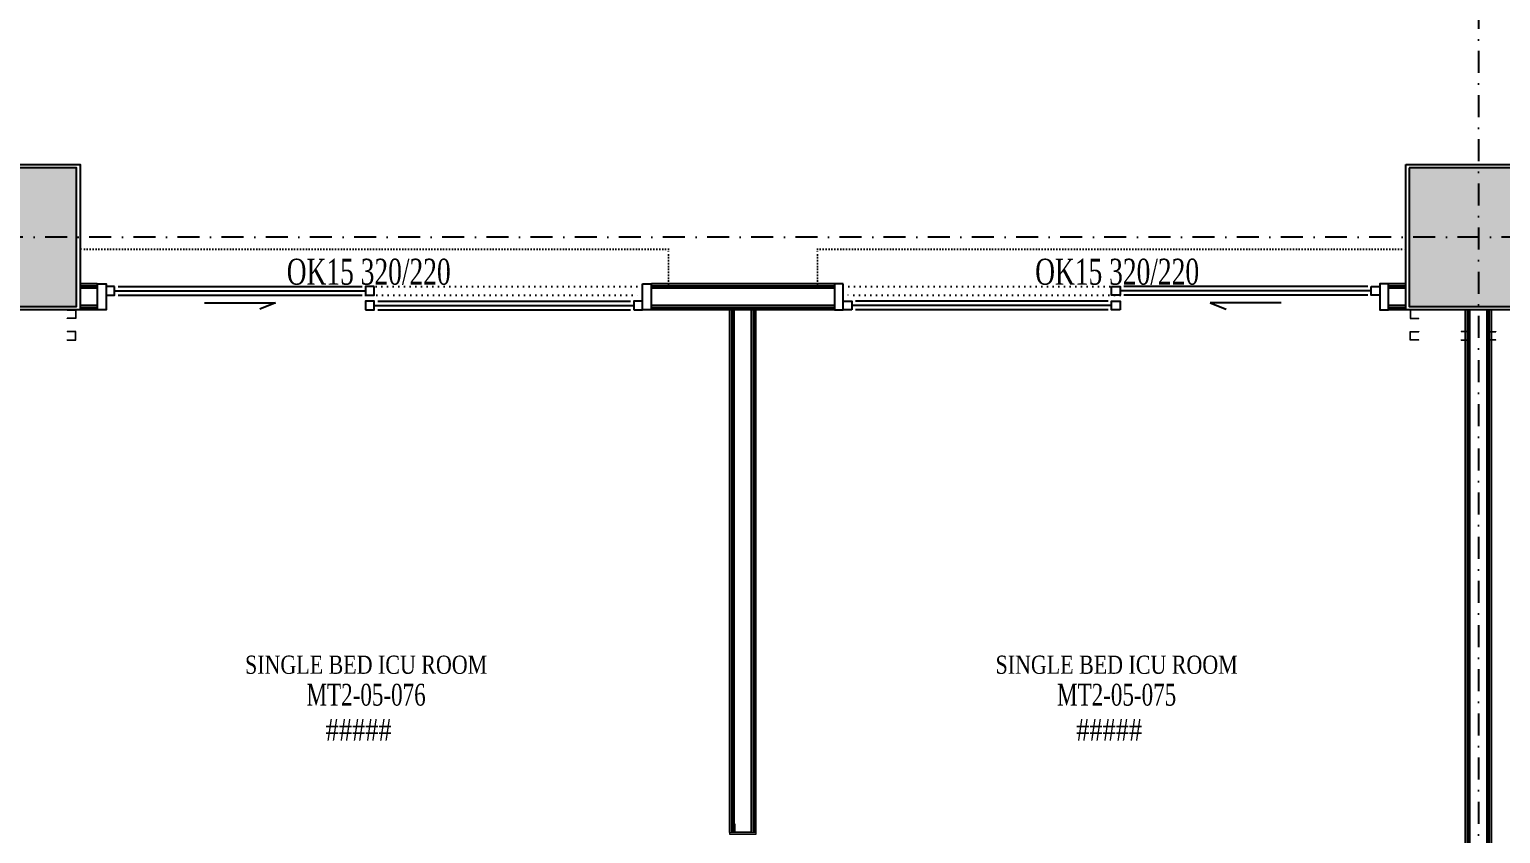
# Model space of a CAD drawing. Header units: inches. Extents: x -772 to 6765, y -813 to 4093.
# Drawn here: x 2563 to 3413, y 506 to 970 of the extents above; entities that cross this region are included whole.
import ezdxf
from ezdxf.enums import TextEntityAlignment as Align

# ---------------------------------------------------------------- set-up
doc = ezdxf.new("R2010")
doc.units = ezdxf.units.IN
doc.header["$MEASUREMENT"] = 0
doc.set_wipeout_variables(frame=1)
doc.linetypes.add('DASHDOT', pattern=[25.4, 12.7, -6.35, 0, -6.35])
doc.linetypes.add('DOT2', pattern=[3.175, 0, -3.175])
for name, color, linetype, lineweight in [('Dc 50', 62, 'Continuous', 18), ('Sedef İnşaat_Beyaz Alçıpanel', 7, 'Continuous', 18), ('Sedef İnşaat_KDP100', 40, 'Continuous', 18), ('Zena_DC 50', 62, 'Continuous', 18)]:
    doc.layers.add(name, color=color, linetype=linetype, lineweight=lineweight)
for name, color, linetype in [('FHM_BEYAZ ALÇIPAN', 7, 'Continuous'), ('FHM_WAL_Siva', 30, 'Continuous'), ('H_GAP_Cam', 153, 'Continuous'), ('H_GAP_Kapi_', 120, 'Continuous'), ('H_GAP_KapiIzdusum', 8, 'DOT2'), ('H_GAP_PozKapi', 9, 'Continuous'), ('H_GAP_WipeoutKapi', 255, 'DOT2'), ('H_ROM_MahalEng', 61, 'Continuous'), ('H_ROM_MahalNumarasi', 61, 'Continuous'), ('H_STR_Aks', 250, 'DASHDOT'), ('H_STR_Betonarme', 4, 'Continuous'), ('H_STR_BetonarmeTarama', 251, 'Continuous')]:
    doc.layers.add(name, color=color, linetype=linetype)
doc.styles.add('HG', font='times.ttf')
doc.styles.add('HG_POZ', font='times.ttf')
doc.styles.add('XR_IZM_MH_PLN_04_ROM$0$HG', font='times.ttf')

# ---------------------------------------------------------------- blocks, each defined once
blk = doc.blocks.new('Dc 50')
at = {"layer": 'Dc 50'}
for p, q in [((7173.41, 10465.73), (7168.41, 10465.73)), ((7168.41, 10465.73), (7168.41, 10460.73)), ((7173.41, 10465.58), (7168.56, 10465.58)), ((7168.56, 10465.58), (7168.56, 10460.88)), ((7173.41, 10465.73), (7173.41, 10465.58)), ((7168.41, 10460.73), (7173.41, 10460.73)), ((7168.56, 10460.88), (7173.41, 10460.88)), ((7173.41, 10460.73), (7173.41, 10460.88))]:
    blk.add_line(p, q, dxfattribs=at)
blk = doc.blocks.new('*U44')
at = {"layer": 'H_GAP_PozKapi', "color": 132, "style": 'HG_POZ', "width": 0.7}
blk.add_attdef('KAPIPOZ', text='', height=15, dxfattribs=at).set_placement((156.79, -22.06), align=Align.MIDDLE)
at = {"ltscale": 50}
blk.add_wipeout([(0, 3.5), (320, 3.5), (320, -18.5), (0, -18.5)], dxfattribs=at).dxf.layer = 'H_GAP_WipeoutKapi'
for points in [[(0, -15), (5, -15), (5, 0), (0, 0)], [(155, 0), (160, 0), (160, -5), (155, -5)], [(310, 0), (315, 0), (315, -5), (310, -5)], [(315, -15), (320, -15), (320, 0), (315, 0)], [(10, -13.5), (5, -13.5), (5, -8.5), (10, -8.5)], [(160, -13.5), (155, -13.5), (155, -8.5), (160, -8.5)]]:
    blk.add_lwpolyline(points, close=True)
at = {"layer": 'H_GAP_Cam'}
for p, q in [((162, 0), (308, 0)), ((12, -8.5), (153, -8.5)), ((62, -4.16), (103, -4.16)), ((103, -4.16), (93.83, -0.33)), ((160, -2.5), (310, -2.5)), ((162, -5), (308, -5)), ((10, -11), (155, -11)), ((12, -13.5), (153, -13.5))]:
    blk.add_line(p, q, dxfattribs=at)
at = {"layer": 'H_GAP_Kapi_', "linetype": 'DOT2', "ltscale": 0.5}
blk.add_lwpolyline([(330, -15), (330, -35), (-10, -35), (-10, -15)], dxfattribs=at)
at = {"layer": 'H_GAP_KapiIzdusum', "linetype": 'DOT2'}
blk.add_lwpolyline([(155, -8.5), (315, -8.5), (315, -13.5), (155, -13.5)], dxfattribs=at)
blk = doc.blocks.new('Not_Mahal')
at = {"color": 0, "style": 'XR_IZM_MH_PLN_04_ROM$0$HG', "width": 0.7}
blk.add_attdef('NO', text='', height=18, dxfattribs=at).set_placement((0, 22.5), align=Align.MIDDLE_CENTER)
blk = doc.blocks.new('KDP 100')
at = {"layer": 'Sedef İnşaat_KDP100', "linetype": 'Continuous'}
blk.add_lwpolyline([(5, 9.7), (0.35, 9.7), (0.35, 0.3), (5, 0.3), (5, 0), (0, 0), (0, 10), (5, 10)], close=True, dxfattribs=at)

msp = doc.modelspace()

# ---------------------------------------------------------------- hatches: boundary and pattern name
at = {"layer": 'H_STR_BetonarmeTarama'}
h = msp.add_hatch(color=256, dxfattribs=at)
h.dxf.hatch_style = 1
h.paths.add_polyline_path([(2510, 890), (2510, 810), (2590, 810), (2590, 890)])
h = msp.add_hatch(color=256, dxfattribs=at)
h.dxf.hatch_style = 1
h.paths.add_polyline_path([(3360, 890), (3360, 810), (3440, 810), (3440, 890)])

# ---------------------------------------------------------------- linework, layer by layer
at = {"layer": 'FHM_BEYAZ ALÇIPAN'}
for p, q in [((3392.5, 42), (3392.5, 808)), ((3393.75, 42), (3393.75, 808)), ((3395, 42), (3395, 808)), ((3405, 42), (3405, 808)), ((3406.25, 42), (3406.25, 808)), ((3407.5, 42), (3407.5, 808))]:
    msp.add_line(p, q, dxfattribs=at)
for points in [[(3358, 823), (2592, 823)], [(3358, 821.75), (2592, 821.75)], [(3358, 820.5), (2592, 820.5)], [(3358, 810.5), (2592, 810.5)], [(3358, 809.25), (2592, 809.25)], [(3358, 808), (2592, 808)], [(2967.5, 506.286), (2967.5, 808)], [(2968.75, 506.286), (2968.75, 808)], [(2970, 506.286), (2970, 808)], [(2980, 506.286), (2980, 808)], [(2981.25, 506.286), (2981.25, 808)], [(2982.5, 506.286), (2982.5, 808)]]:
    msp.add_lwpolyline(points, dxfattribs=at)
at = {"layer": 'FHM_WAL_Siva'}
for points in [[(2508, 892), (2592, 892), (2592, 808), (2508, 808)], [(3358, 892), (3442, 892), (3442, 808), (3358, 808)]]:
    msp.add_lwpolyline(points, close=True, dxfattribs=at)
at = {"layer": 'H_STR_Aks'}
for p, q in [((3400, 4043.005), (3400, -712.77)), ((6664.509, 850), (-659.052, 850))]:
    msp.add_line(p, q, dxfattribs=at)
at = {"layer": 'H_STR_Betonarme'}
for points in [[(2510, 890), (2510, 810), (2590, 810), (2590, 890)], [(3360, 890), (3360, 810), (3440, 810), (3440, 890)]]:
    msp.add_lwpolyline(points, close=True, dxfattribs=at)
at = {"layer": 'Sedef İnşaat_Beyaz Alçıpanel'}
msp.add_lwpolyline([(2967.5, 506.286), (2982.5, 506.286), (2982.5, 505.036), (2967.5, 505.036), (2967.5, 506.286)], dxfattribs=at)

# ---------------------------------------------------------------- block references
at = {"layer": 'H_ROM_MahalNumarasi'}
ref = msp.add_blockref('Not_Mahal', (2757.287, 585.818), dxfattribs=dict(at, xscale=0.7, yscale=0.7))
ref.add_attrib('ROOMNAME', 'SINGLE BED ICU ROOM', dxfattribs={"layer": 'H_ROM_MahalEng', "height": 10.5, "style": 'HG', "width": 0.8}).set_placement((2757.287, 603.143), align=Align.MIDDLE_CENTER)
ref.add_attrib('NO', 'MT2-05-076', dxfattribs={"layer": '0', "color": 0, "height": 12.6, "style": 'HG', "width": 0.7}).set_placement((2757.287, 585.818), align=Align.MIDDLE_CENTER)
ref.add_attrib('ALAN', '#####', dxfattribs={"layer": '0', "color": 0, "height": 12.6, "style": 'HG', "width": 0.8}).set_placement((2771.987, 565.518), align=Align.MIDDLE_RIGHT)
ref = msp.add_blockref('Not_Mahal', (3190.915, 585.818), dxfattribs=dict(at, xscale=0.7, yscale=0.7))
ref.add_attrib('ROOMNAME', 'SINGLE BED ICU ROOM', dxfattribs={"layer": 'H_ROM_MahalEng', "height": 10.5, "style": 'HG', "width": 0.8}).set_placement((3190.915, 603.143), align=Align.MIDDLE_CENTER)
ref.add_attrib('NO', 'MT2-05-075', dxfattribs={"layer": '0', "color": 0, "height": 12.6, "style": 'HG', "width": 0.7}).set_placement((3190.915, 585.818), align=Align.MIDDLE_CENTER)
ref.add_attrib('ALAN', '#####', dxfattribs={"layer": '0', "color": 0, "height": 12.6, "style": 'HG', "width": 0.8}).set_placement((3205.615, 565.518), align=Align.MIDDLE_RIGHT)
at = {"layer": 'Sedef İnşaat_KDP100', "rotation": 90.00000000000001}
msp.add_blockref('KDP 100', (2980, 506.286), dxfattribs=at)
at = {"layer": 'Zena_DC 50', "xscale": -1}
msp.add_blockref('Dc 50', (9757.91, -9657.73), dxfattribs=at)
at = {"layer": 'Zena_DC 50'}
msp.add_blockref('Dc 50', (-3807.91, -9657.73), dxfattribs=at)
at = {"layer": 'Zena_DC 50', "rotation": 180}
for p in [(9757.91, 11256.23), (10563.41, 11256.23)]:
    msp.add_blockref('Dc 50', p, dxfattribs=at)
at = {"layer": 'Zena_DC 50', "xscale": -1, "rotation": 180}
for p in [(-3807.91, 11256.23), (-3763.41, 11256.23)]:
    msp.add_blockref('Dc 50', p, dxfattribs=at)

# ---------------------------------------------------------------- next in the draw order: block references
at = {"layer": 'H_GAP_Kapi_'}
ref = msp.add_blockref('*U44', (2602, 808), dxfattribs=dict(at, xscale=-1, rotation=180))
ref.add_attrib('KAPIPOZ', 'OK15 320/220', dxfattribs={"layer": 'H_GAP_PozKapi', "color": 132, "height": 15, "style": 'HG_POZ', "width": 0.7}).set_placement((2758.787, 830.058), align=Align.MIDDLE)
ref = msp.add_blockref('*U44', (3348, 808), dxfattribs=dict(at, rotation=180))
ref.add_attrib('KAPIPOZ', 'OK15 320/220', dxfattribs={"layer": 'H_GAP_PozKapi', "color": 132, "height": 15, "rotation": 360, "style": 'HG_POZ', "width": 0.7}).set_placement((3191.221, 830.058), align=Align.MIDDLE)

doc.saveas('drawing.dxf')
